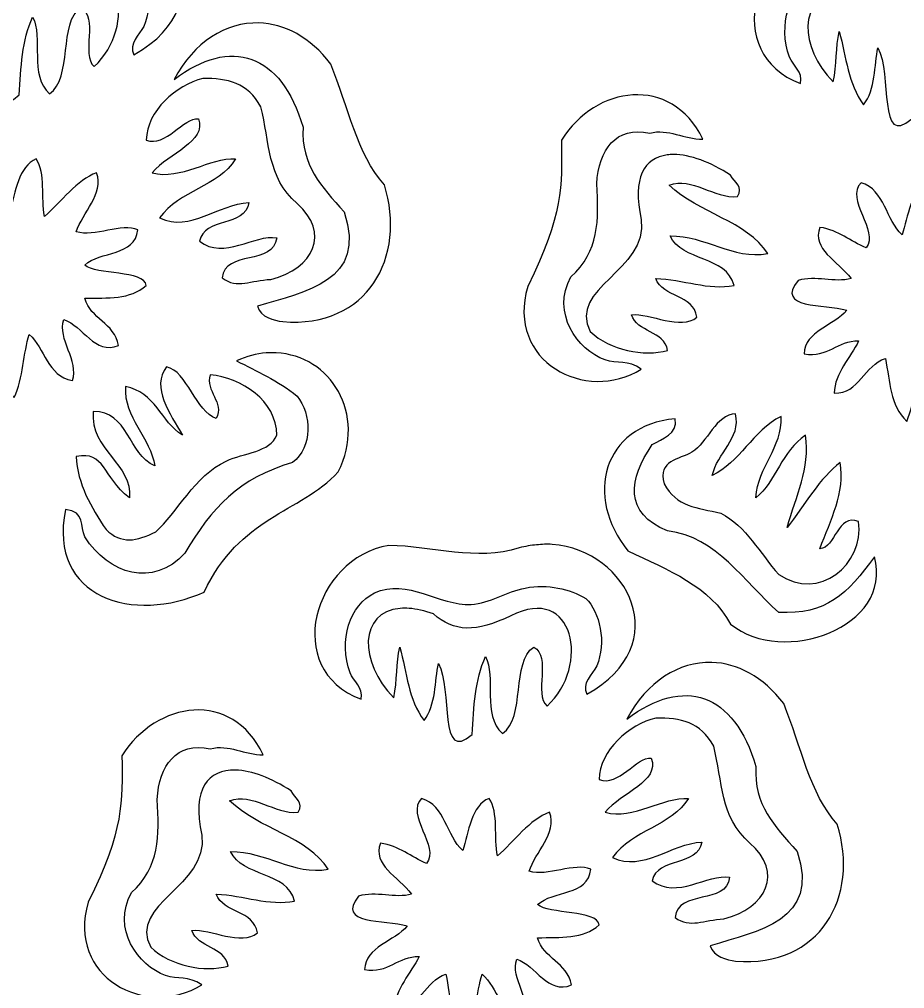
# Model space of a CAD drawing. Header units: centimetres. Extents: x 0.61 to 6.5, y -2.57 to 5.65.
# Drawn here: x 2.173 to 3.648, y 2.507 to 4.123 of the extents above; entities that cross this region are included whole.
import ezdxf

# ---------------------------------------------------------------- set-up
doc = ezdxf.new("R2010")
doc.units = ezdxf.units.CM
doc.header["$MEASUREMENT"] = 0
doc.layers.add('Layer 1', color=7, linetype='Continuous')

msp = doc.modelspace()

# ---------------------------------------------------------------- linework, layer by layer
at = {"layer": 'Layer 1', "color": 253}
for points, knots in [([(0.98792, 5.64961), (0.78502, 5.64961), (0.60758, 5.498), (0.60758, 5.29573), (0.60758, 5.29573), (0.60758, 5.29573), (0.61171, 5.29904), (0.61171, 5.29904), (0.61171, 5.29904), (0.61171, 5.29904), (0.61171, -2.19776), (0.61171, -2.19776), (0.61171, -2.19776), (0.61171, -2.19776), (0.61998, -2.19859), (0.61998, -2.19859), (0.61998, -2.19859), (0.62344, -2.39788), (0.78718, -2.55826), (0.98791, -2.55826), (0.98791, -2.55826), (0.98791, -2.55826), (6.13488, -2.57314), (6.13488, -2.57314), (6.13488, -2.57314), (6.3582, -2.55464), (6.46713, -2.41493), (6.50116, -2.20603), (6.50116, -2.20603), (6.50116, -2.20603), (6.50034, 5.27754), (6.50034, 5.27754), (6.50034, 5.27754), (6.48745, 5.50493), (6.34686, 5.61536), (6.13406, 5.64961), (6.13406, 5.64961), (6.13406, 5.64961), (0.98791, 5.64961), (0.98791, 5.64961), (0.98791, 5.64961), (0.98791, 5.64961), (0.98792, 5.64961), (0.98792, 5.64961)], [0, 0, 0, 0, 0.0833333, 0.0833333, 0.0833333, 0.0833333, 0.1666667, 0.1666667, 0.1666667, 0.1666667, 0.25, 0.25, 0.25, 0.25, 0.3333333, 0.3333333, 0.3333333, 0.3333333, 0.4166667, 0.4166667, 0.4166667, 0.4166667, 0.5, 0.5, 0.5, 0.5, 0.5833333, 0.5833333, 0.5833333, 0.5833333, 0.6666667, 0.6666667, 0.6666667, 0.6666667, 0.75, 0.75, 0.75, 0.75, 0.8333333, 0.8333333, 0.8333333, 0.8333333, 1, 1, 1, 1]), ([(2.28025, 4.31264), (2.42258, 4.32411), (2.52256, 4.15135), (2.36376, 4.06377), (2.36376, 4.06377), (2.35449, 4.08188), (2.37317, 4.09687), (2.3803, 4.1109), (2.3803, 4.1109), (2.39694, 4.15017), (2.38579, 4.20084), (2.36211, 4.22335), (2.36211, 4.22335), (2.33521, 4.23921), (2.29916, 4.24796), (2.26124, 4.24071), (2.26124, 4.24071), (2.22961, 4.23466), (2.20221, 4.21505), (2.17112, 4.21342), (2.17112, 4.21342), (2.11759, 4.21062), (2.06504, 4.25806), (2.00989, 4.23244), (2.00989, 4.23244), (1.96937, 4.21356), (1.94913, 4.1525), (1.96938, 4.09932), (1.96938, 4.09932), (1.97483, 4.08502), (1.99166, 4.07566), (1.98757, 4.0555), (1.98757, 4.0555), (1.85503, 4.10499), (1.90812, 4.29026), (2.03387, 4.31182), (2.03387, 4.31182), (2.10711, 4.31027), (2.1795, 4.28486), (2.25133, 4.30769), (2.25133, 4.30769), (2.26113, 4.31017), (2.27078, 4.31189), (2.28027, 4.31265), (2.28027, 4.31265), (2.28027, 4.31265), (2.28025, 4.31264), (2.28025, 4.31264)], [0, 0, 0, 0, 0.0769231, 0.0769231, 0.0769231, 0.0769231, 0.1538462, 0.1538462, 0.1538462, 0.1538462, 0.2307692, 0.2307692, 0.2307692, 0.2307692, 0.3076923, 0.3076923, 0.3076923, 0.3076923, 0.3846154, 0.3846154, 0.3846154, 0.3846154, 0.4615385, 0.4615385, 0.4615385, 0.4615385, 0.5384615, 0.5384615, 0.5384615, 0.5384615, 0.6153846, 0.6153846, 0.6153846, 0.6153846, 0.6923077, 0.6923077, 0.6923077, 0.6923077, 0.7692308, 0.7692308, 0.7692308, 0.7692308, 0.8461538, 0.8461538, 0.8461538, 0.8461538, 1, 1, 1, 1]), ([(3.7677, 4.27295), (3.91004, 4.28442), (4.01001, 4.11166), (3.85121, 4.02408), (3.85121, 4.02408), (3.84194, 4.04219), (3.86062, 4.05718), (3.86775, 4.07121), (3.86775, 4.07121), (3.88439, 4.11048), (3.87323, 4.16115), (3.84956, 4.18366), (3.84956, 4.18366), (3.82266, 4.19952), (3.78661, 4.20827), (3.74869, 4.20102), (3.74869, 4.20102), (3.71706, 4.19497), (3.68966, 4.17536), (3.65856, 4.17373), (3.65856, 4.17373), (3.60504, 4.17093), (3.55248, 4.21837), (3.49733, 4.19275), (3.49733, 4.19275), (3.45681, 4.17387), (3.43657, 4.11281), (3.45681, 4.05963), (3.45681, 4.05963), (3.46227, 4.04533), (3.47909, 4.03597), (3.475, 4.01581), (3.475, 4.01581), (3.34246, 4.0653), (3.39555, 4.25057), (3.5213, 4.27213), (3.5213, 4.27213), (3.59454, 4.27058), (3.66693, 4.24517), (3.73876, 4.268), (3.73876, 4.268), (3.74856, 4.27048), (3.75821, 4.2722), (3.7677, 4.27296), (3.7677, 4.27296), (3.7677, 4.27296), (3.7677, 4.27295), (3.7677, 4.27295)], [0, 0, 0, 0, 0.0769231, 0.0769231, 0.0769231, 0.0769231, 0.1538462, 0.1538462, 0.1538462, 0.1538462, 0.2307692, 0.2307692, 0.2307692, 0.2307692, 0.3076923, 0.3076923, 0.3076923, 0.3076923, 0.3846154, 0.3846154, 0.3846154, 0.3846154, 0.4615385, 0.4615385, 0.4615385, 0.4615385, 0.5384615, 0.5384615, 0.5384615, 0.5384615, 0.6153846, 0.6153846, 0.6153846, 0.6153846, 0.6923077, 0.6923077, 0.6923077, 0.6923077, 0.7692308, 0.7692308, 0.7692308, 0.7692308, 0.8461538, 0.8461538, 0.8461538, 0.8461538, 1, 1, 1, 1]), ([(2.06362, 4.20763), (2.07652, 4.20708), (2.09125, 4.20342), (2.10827, 4.19771), (2.10827, 4.19771), (2.14227, 4.16716), (2.17885, 4.16714), (2.23725, 4.19523), (2.23725, 4.19523), (2.34285, 4.24933), (2.37033, 4.11098), (2.29761, 4.04392), (2.29761, 4.04392), (2.27489, 4.06455), (2.3055, 4.12629), (2.27528, 4.14231), (2.27528, 4.14231), (2.23821, 4.11795), (2.26212, 4.02442), (2.22319, 3.99844), (2.22319, 3.99844), (2.18905, 4.02865), (2.21264, 4.09343), (2.19508, 4.1266), (2.19508, 4.1266), (2.17729, 4.08746), (2.17551, 4.04248), (2.17275, 3.99679), (2.17275, 3.99679), (2.1156, 3.94623), (2.14047, 4.07221), (2.11653, 4.11503), (2.11653, 4.11503), (2.11033, 4.08625), (2.1125, 4.04541), (2.09255, 4.01995), (2.09255, 4.01995), (2.06596, 4.05583), (2.06431, 4.09805), (2.05204, 4.14232), (2.05204, 4.14232), (2.04599, 4.11561), (2.04816, 4.08689), (2.04212, 4.05798), (2.04212, 4.05798), (1.98398, 4.11681), (1.98422, 4.1998), (2.05121, 4.20681), (2.05121, 4.20681), (2.05508, 4.20721), (2.05931, 4.20782), (2.06361, 4.20764), (2.06361, 4.20764), (2.06361, 4.20764), (2.06362, 4.20763), (2.06362, 4.20763)], [0, 0, 0, 0, 0.0666667, 0.0666667, 0.0666667, 0.0666667, 0.1333333, 0.1333333, 0.1333333, 0.1333333, 0.2, 0.2, 0.2, 0.2, 0.2666667, 0.2666667, 0.2666667, 0.2666667, 0.3333333, 0.3333333, 0.3333333, 0.3333333, 0.4, 0.4, 0.4, 0.4, 0.4666667, 0.4666667, 0.4666667, 0.4666667, 0.5333333, 0.5333333, 0.5333333, 0.5333333, 0.6, 0.6, 0.6, 0.6, 0.6666667, 0.6666667, 0.6666667, 0.6666667, 0.7333333, 0.7333333, 0.7333333, 0.7333333, 0.8, 0.8, 0.8, 0.8, 0.8666667, 0.8666667, 0.8666667, 0.8666667, 1, 1, 1, 1]), ([(3.55108, 4.16712), (3.56398, 4.16681), (3.57872, 4.16374), (3.59573, 4.15802), (3.59573, 4.15802), (3.62974, 4.12747), (3.66549, 4.12662), (3.72389, 4.15471), (3.72389, 4.15471), (3.82949, 4.20881), (3.8578, 4.07128), (3.78508, 4.00423), (3.78508, 4.00423), (3.76236, 4.02486), (3.79297, 4.0866), (3.76275, 4.10262), (3.76275, 4.10262), (3.72568, 4.07826), (3.74959, 3.98473), (3.71066, 3.95875), (3.71066, 3.95875), (3.67652, 3.98896), (3.70011, 4.05374), (3.68255, 4.08691), (3.68255, 4.08691), (3.66476, 4.04777), (3.66298, 4.00279), (3.66022, 3.9571), (3.66022, 3.9571), (3.60307, 3.90654), (3.62794, 4.03252), (3.604, 4.07534), (3.604, 4.07534), (3.5978, 4.04656), (3.59997, 4.00572), (3.58002, 3.98026), (3.58002, 3.98026), (3.55343, 4.01614), (3.55178, 4.05836), (3.5395, 4.10263), (3.5395, 4.10263), (3.53345, 4.07592), (3.53562, 4.0472), (3.52958, 4.01829), (3.52958, 4.01829), (3.47144, 4.07712), (3.47168, 4.15929), (3.53867, 4.16629), (3.53867, 4.16629), (3.54254, 4.16669), (3.54677, 4.16722), (3.55107, 4.16712), (3.55107, 4.16712), (3.55107, 4.16712), (3.55108, 4.16712), (3.55108, 4.16712)], [0, 0, 0, 0, 0.0666667, 0.0666667, 0.0666667, 0.0666667, 0.1333333, 0.1333333, 0.1333333, 0.1333333, 0.2, 0.2, 0.2, 0.2, 0.2666667, 0.2666667, 0.2666667, 0.2666667, 0.3333333, 0.3333333, 0.3333333, 0.3333333, 0.4, 0.4, 0.4, 0.4, 0.4666667, 0.4666667, 0.4666667, 0.4666667, 0.5333333, 0.5333333, 0.5333333, 0.5333333, 0.6, 0.6, 0.6, 0.6, 0.6666667, 0.6666667, 0.6666667, 0.6666667, 0.7333333, 0.7333333, 0.7333333, 0.7333333, 0.8, 0.8, 0.8, 0.8, 0.8666667, 0.8666667, 0.8666667, 0.8666667, 1, 1, 1, 1]), ([(2.57212, 4.11668), (2.61463, 4.1155), (2.65768, 4.09329), (2.69201, 4.04805), (2.69201, 4.04805), (2.72119, 3.97704), (2.735, 3.89843), (2.78131, 3.84713), (2.78131, 3.84713), (2.8189, 3.72629), (2.75306, 3.60748), (2.61181, 3.61893), (2.61181, 3.61893), (2.59735, 3.62127), (2.57487, 3.62565), (2.56964, 3.64456), (2.56964, 3.64456), (2.64926, 3.66915), (2.75336, 3.68576), (2.71434, 3.80166), (2.71434, 3.80166), (2.67596, 3.8454), (2.64224, 3.87877), (2.64571, 3.94305), (2.64571, 3.94305), (2.60941, 4.06672), (2.52552, 4.09403), (2.43074, 4.02243), (2.43074, 4.02243), (2.46372, 4.08506), (2.51747, 4.11821), (2.57213, 4.11669), (2.57213, 4.11669), (2.57213, 4.11669), (2.57212, 4.11668), (2.57212, 4.11668)], [0, 0, 0, 0, 0.1, 0.1, 0.1, 0.1, 0.2, 0.2, 0.2, 0.2, 0.3, 0.3, 0.3, 0.3, 0.4, 0.4, 0.4, 0.4, 0.5, 0.5, 0.5, 0.5, 0.6, 0.6, 0.6, 0.6, 0.7, 0.7, 0.7, 0.7, 0.8, 0.8, 0.8, 0.8, 1, 1, 1, 1]), ([(2.47869, 4.02408), (2.51979, 4.02456), (2.55352, 4.01762), (2.57543, 3.97695), (2.57543, 3.97695), (2.59031, 3.91873), (2.58547, 3.85918), (2.63579, 3.81572), (2.63579, 3.81572), (2.69151, 3.767), (2.6639, 3.70728), (2.59197, 3.68922), (2.59197, 3.68922), (2.55873, 3.6882), (2.53638, 3.67285), (2.51094, 3.6917), (2.51094, 3.6917), (2.51564, 3.73894), (2.59701, 3.7116), (2.60189, 3.75867), (2.60189, 3.75867), (2.56528, 3.76492), (2.51374, 3.72121), (2.47291, 3.75288), (2.47291, 3.75288), (2.48134, 3.79318), (2.54868, 3.77558), (2.55559, 3.81737), (2.55559, 3.81737), (2.5037, 3.81466), (2.45807, 3.76749), (2.40676, 3.79174), (2.40676, 3.79174), (2.43997, 3.83795), (2.50427, 3.84334), (2.53326, 3.89013), (2.53326, 3.89013), (2.49111, 3.89296), (2.4419, 3.85408), (2.39435, 3.86698), (2.39435, 3.86698), (2.42243, 3.90057), (2.48563, 3.91797), (2.47125, 3.9571), (2.47125, 3.9571), (2.44674, 3.95981), (2.41665, 3.90883), (2.38443, 3.92155), (2.38443, 3.92155), (2.38509, 3.97033), (2.43478, 4.01338), (2.47869, 4.02408)], [0, 0, 0, 0, 0.0714286, 0.0714286, 0.0714286, 0.0714286, 0.1428571, 0.1428571, 0.1428571, 0.1428571, 0.2142857, 0.2142857, 0.2142857, 0.2142857, 0.2857143, 0.2857143, 0.2857143, 0.2857143, 0.3571429, 0.3571429, 0.3571429, 0.3571429, 0.4285714, 0.4285714, 0.4285714, 0.4285714, 0.5, 0.5, 0.5, 0.5, 0.5714286, 0.5714286, 0.5714286, 0.5714286, 0.6428571, 0.6428571, 0.6428571, 0.6428571, 0.7142857, 0.7142857, 0.7142857, 0.7142857, 0.7857143, 0.7857143, 0.7857143, 0.7857143, 0.8571429, 0.8571429, 0.8571429, 0.8571429, 1, 1, 1, 1]), ([(3.19554, 3.99679), (3.24074, 3.99939), (3.28586, 3.97749), (3.31212, 3.9232), (3.31212, 3.9232), (3.2809, 3.92247), (3.25455, 3.94133), (3.22365, 3.93312), (3.22365, 3.93312), (3.16711, 3.94549), (3.13851, 3.90491), (3.13518, 3.84878), (3.13518, 3.84878), (3.13901, 3.78785), (3.13961, 3.73646), (3.09219, 3.69334), (3.09219, 3.69334), (3.05905, 3.63406), (3.10307, 3.57129), (3.14924, 3.55526), (3.14924, 3.55526), (3.16936, 3.54826), (3.18722, 3.55554), (3.2096, 3.53955), (3.2096, 3.53955), (3.11699, 3.48228), (2.98349, 3.55225), (3.02026, 3.67763), (3.02026, 3.67763), (3.08023, 3.79841), (3.07693, 3.84382), (3.07648, 3.92154), (3.07648, 3.92154), (3.10508, 3.9671), (3.15035, 3.99419), (3.19554, 3.99678), (3.19554, 3.99678), (3.19554, 3.99678), (3.19554, 3.99679), (3.19554, 3.99679)], [0, 0, 0, 0, 0.0909091, 0.0909091, 0.0909091, 0.0909091, 0.1818182, 0.1818182, 0.1818182, 0.1818182, 0.2727273, 0.2727273, 0.2727273, 0.2727273, 0.3636364, 0.3636364, 0.3636364, 0.3636364, 0.4545455, 0.4545455, 0.4545455, 0.4545455, 0.5454545, 0.5454545, 0.5454545, 0.5454545, 0.6363636, 0.6363636, 0.6363636, 0.6363636, 0.7272727, 0.7272727, 0.7272727, 0.7272727, 0.8181818, 0.8181818, 0.8181818, 0.8181818, 1, 1, 1, 1]), ([(3.26334, 3.89757), (3.29072, 3.89738), (3.32505, 3.88463), (3.35843, 3.86284), (3.35843, 3.86284), (3.36472, 3.85165), (3.38037, 3.84375), (3.37, 3.82729), (3.37, 3.82729), (3.33046, 3.82378), (3.29419, 3.86081), (3.2559, 3.84631), (3.2559, 3.84631), (3.30505, 3.79897), (3.38527, 3.78729), (3.42044, 3.73221), (3.42044, 3.73221), (3.36143, 3.72225), (3.31654, 3.76235), (3.25755, 3.76198), (3.25755, 3.76198), (3.27708, 3.71874), (3.3517, 3.72939), (3.36421, 3.6793), (3.36421, 3.6793), (3.32175, 3.67084), (3.27934, 3.68924), (3.23357, 3.69088), (3.23357, 3.69088), (3.24555, 3.65865), (3.29654, 3.6648), (3.3022, 3.62639), (3.3022, 3.62639), (3.27577, 3.60353), (3.22401, 3.63356), (3.19306, 3.63052), (3.19306, 3.63052), (3.20252, 3.60041), (3.24736, 3.60443), (3.25342, 3.57099), (3.25342, 3.57099), (3.21386, 3.55994), (3.15777, 3.57088), (3.12444, 3.60241), (3.12444, 3.60241), (3.08639, 3.67496), (3.2205, 3.70365), (3.2096, 3.78927), (3.2096, 3.78927), (3.19377, 3.85896), (3.21525, 3.89172), (3.25259, 3.89676), (3.25259, 3.89676), (3.25622, 3.89725), (3.25943, 3.89761), (3.26334, 3.89759), (3.26334, 3.89759), (3.26334, 3.89759), (3.26334, 3.89757), (3.26334, 3.89757)], [0, 0, 0, 0, 0.0625, 0.0625, 0.0625, 0.0625, 0.125, 0.125, 0.125, 0.125, 0.1875, 0.1875, 0.1875, 0.1875, 0.25, 0.25, 0.25, 0.25, 0.3125, 0.3125, 0.3125, 0.3125, 0.375, 0.375, 0.375, 0.375, 0.4375, 0.4375, 0.4375, 0.4375, 0.5, 0.5, 0.5, 0.5, 0.5625, 0.5625, 0.5625, 0.5625, 0.625, 0.625, 0.625, 0.625, 0.6875, 0.6875, 0.6875, 0.6875, 0.75, 0.75, 0.75, 0.75, 0.8125, 0.8125, 0.8125, 0.8125, 0.875, 0.875, 0.875, 0.875, 1, 1, 1, 1]), ([(2.08843, 3.89013), (2.12846, 3.87809), (2.12946, 3.82749), (2.15705, 3.80331), (2.15705, 3.80331), (2.1663, 3.83331), (2.17174, 3.87867), (2.20087, 3.89013), (2.20087, 3.89013), (2.21758, 3.8661), (2.20838, 3.82476), (2.21492, 3.79422), (2.21492, 3.79422), (2.24305, 3.81864), (2.26829, 3.85491), (2.30174, 3.86698), (2.30174, 3.86698), (2.31498, 3.83194), (2.27745, 3.80047), (2.26784, 3.76859), (2.26784, 3.76859), (2.29755, 3.75904), (2.34434, 3.784), (2.37037, 3.7719), (2.37037, 3.7719), (2.36623, 3.72742), (2.30722, 3.737), (2.2819, 3.7132), (2.2819, 3.7132), (2.3003, 3.69639), (2.38132, 3.70485), (2.38443, 3.6793), (2.38443, 3.6793), (2.35802, 3.65526), (2.31971, 3.65877), (2.2819, 3.6578), (2.2819, 3.6578), (2.29159, 3.62267), (2.33142, 3.61732), (2.33812, 3.57925), (2.33812, 3.57925), (2.29868, 3.56247), (2.27892, 3.61221), (2.24717, 3.62224), (2.24717, 3.62224), (2.23573, 3.58967), (2.27317, 3.55371), (2.26122, 3.52054), (2.26122, 3.52054), (2.21917, 3.52863), (2.21598, 3.57432), (2.18929, 3.59743), (2.18929, 3.59743), (2.17981, 3.56741), (2.17919, 3.52461), (2.16449, 3.49242), (2.16449, 3.49242), (2.13649, 3.52024), (2.13684, 3.55722), (2.12894, 3.59743), (2.12894, 3.59743), (2.09408, 3.58619), (2.08522, 3.5378), (2.04378, 3.53955), (2.04378, 3.53955), (2.04439, 3.57316), (2.07091, 3.59873), (2.0843, 3.62637), (2.0843, 3.62637), (2.04961, 3.62834), (2.03294, 3.59731), (1.99335, 3.60487), (1.99335, 3.60487), (1.99467, 3.64327), (2.04388, 3.6516), (2.06446, 3.67763), (2.06446, 3.67763), (2.02752, 3.68802), (1.94448, 3.67967), (1.98343, 3.72724), (1.98343, 3.72724), (2.01225, 3.73611), (2.04448, 3.72258), (2.0719, 3.73055), (2.0719, 3.73055), (2.04923, 3.76017), (2.00583, 3.77943), (2.01981, 3.81571), (2.01981, 3.81571), (2.05187, 3.81097), (2.07058, 3.79236), (2.0967, 3.78181), (2.0967, 3.78181), (2.11923, 3.80963), (2.06068, 3.86293), (2.08843, 3.89012), (2.08843, 3.89012), (2.08843, 3.89012), (2.08843, 3.89013), (2.08843, 3.89013)], [0, 0, 0, 0, 0.0384615, 0.0384615, 0.0384615, 0.0384615, 0.0769231, 0.0769231, 0.0769231, 0.0769231, 0.1153846, 0.1153846, 0.1153846, 0.1153846, 0.1538462, 0.1538462, 0.1538462, 0.1538462, 0.1923077, 0.1923077, 0.1923077, 0.1923077, 0.2307692, 0.2307692, 0.2307692, 0.2307692, 0.2692308, 0.2692308, 0.2692308, 0.2692308, 0.3076923, 0.3076923, 0.3076923, 0.3076923, 0.3461538, 0.3461538, 0.3461538, 0.3461538, 0.3846154, 0.3846154, 0.3846154, 0.3846154, 0.4230769, 0.4230769, 0.4230769, 0.4230769, 0.4615385, 0.4615385, 0.4615385, 0.4615385, 0.5, 0.5, 0.5, 0.5, 0.5384615, 0.5384615, 0.5384615, 0.5384615, 0.5769231, 0.5769231, 0.5769231, 0.5769231, 0.6153846, 0.6153846, 0.6153846, 0.6153846, 0.6538462, 0.6538462, 0.6538462, 0.6538462, 0.6923077, 0.6923077, 0.6923077, 0.6923077, 0.7307692, 0.7307692, 0.7307692, 0.7307692, 0.7692308, 0.7692308, 0.7692308, 0.7692308, 0.8076923, 0.8076923, 0.8076923, 0.8076923, 0.8461538, 0.8461538, 0.8461538, 0.8461538, 0.8846154, 0.8846154, 0.8846154, 0.8846154, 0.9230769, 0.9230769, 0.9230769, 0.9230769, 1, 1, 1, 1]), ([(3.57588, 3.85044), (3.61592, 3.8384), (3.61691, 3.7878), (3.6445, 3.76362), (3.6445, 3.76362), (3.65375, 3.79362), (3.65919, 3.83898), (3.68832, 3.85044), (3.68832, 3.85044), (3.70503, 3.82641), (3.69583, 3.78507), (3.70238, 3.75453), (3.70238, 3.75453), (3.73051, 3.77895), (3.75574, 3.81522), (3.7892, 3.82729), (3.7892, 3.82729), (3.80243, 3.79225), (3.76491, 3.76078), (3.7553, 3.7289), (3.7553, 3.7289), (3.78501, 3.71935), (3.8318, 3.74431), (3.85783, 3.73221), (3.85783, 3.73221), (3.85369, 3.68773), (3.79467, 3.69731), (3.76936, 3.67351), (3.76936, 3.67351), (3.78776, 3.6567), (3.86878, 3.66516), (3.87189, 3.63961), (3.87189, 3.63961), (3.84548, 3.61557), (3.80717, 3.61908), (3.76936, 3.61811), (3.76936, 3.61811), (3.77905, 3.58298), (3.81888, 3.57763), (3.82558, 3.53956), (3.82558, 3.53956), (3.78613, 3.52278), (3.76638, 3.57252), (3.73463, 3.58255), (3.73463, 3.58255), (3.72319, 3.54998), (3.76063, 3.51402), (3.74869, 3.48085), (3.74869, 3.48085), (3.70664, 3.48894), (3.70345, 3.53463), (3.67676, 3.55774), (3.67676, 3.55774), (3.66727, 3.52772), (3.66666, 3.48492), (3.65196, 3.45273), (3.65196, 3.45273), (3.62397, 3.48055), (3.62432, 3.51753), (3.61641, 3.55774), (3.61641, 3.55774), (3.58155, 3.5465), (3.57269, 3.49811), (3.53125, 3.49986), (3.53125, 3.49986), (3.53186, 3.53347), (3.55838, 3.55904), (3.57176, 3.58668), (3.57176, 3.58668), (3.53707, 3.58865), (3.5204, 3.55762), (3.48081, 3.56518), (3.48081, 3.56518), (3.48213, 3.60358), (3.53133, 3.61191), (3.55191, 3.63794), (3.55191, 3.63794), (3.51497, 3.64833), (3.43194, 3.63998), (3.47088, 3.68755), (3.47088, 3.68755), (3.4997, 3.69642), (3.53193, 3.68289), (3.55935, 3.69086), (3.55935, 3.69086), (3.53668, 3.72048), (3.49328, 3.73974), (3.50726, 3.77602), (3.50726, 3.77602), (3.53932, 3.77128), (3.55803, 3.75267), (3.58415, 3.74212), (3.58415, 3.74212), (3.60668, 3.76994), (3.54813, 3.82324), (3.57588, 3.85043), (3.57588, 3.85043), (3.57588, 3.85043), (3.57588, 3.85044), (3.57588, 3.85044)], [0, 0, 0, 0, 0.0384615, 0.0384615, 0.0384615, 0.0384615, 0.0769231, 0.0769231, 0.0769231, 0.0769231, 0.1153846, 0.1153846, 0.1153846, 0.1153846, 0.1538462, 0.1538462, 0.1538462, 0.1538462, 0.1923077, 0.1923077, 0.1923077, 0.1923077, 0.2307692, 0.2307692, 0.2307692, 0.2307692, 0.2692308, 0.2692308, 0.2692308, 0.2692308, 0.3076923, 0.3076923, 0.3076923, 0.3076923, 0.3461538, 0.3461538, 0.3461538, 0.3461538, 0.3846154, 0.3846154, 0.3846154, 0.3846154, 0.4230769, 0.4230769, 0.4230769, 0.4230769, 0.4615385, 0.4615385, 0.4615385, 0.4615385, 0.5, 0.5, 0.5, 0.5, 0.5384615, 0.5384615, 0.5384615, 0.5384615, 0.5769231, 0.5769231, 0.5769231, 0.5769231, 0.6153846, 0.6153846, 0.6153846, 0.6153846, 0.6538462, 0.6538462, 0.6538462, 0.6538462, 0.6923077, 0.6923077, 0.6923077, 0.6923077, 0.7307692, 0.7307692, 0.7307692, 0.7307692, 0.7692308, 0.7692308, 0.7692308, 0.7692308, 0.8076923, 0.8076923, 0.8076923, 0.8076923, 0.8461538, 0.8461538, 0.8461538, 0.8461538, 0.8846154, 0.8846154, 0.8846154, 0.8846154, 0.9230769, 0.9230769, 0.9230769, 0.9230769, 1, 1, 1, 1]), ([(2.58452, 3.56684), (2.58992, 3.56725), (2.59586, 3.56708), (2.60106, 3.56684), (2.60106, 3.56684), (2.69106, 3.56271), (2.75277, 3.46553), (2.70441, 3.3684), (2.70441, 3.3684), (2.63934, 3.29915), (2.53964, 3.29413), (2.48117, 3.16831), (2.48117, 3.16831), (2.36432, 3.11506), (2.21998, 3.15769), (2.24966, 3.30556), (2.24966, 3.30556), (2.28357, 3.30223), (2.27392, 3.2779), (2.2819, 3.26008), (2.2819, 3.26008), (2.32261, 3.19776), (2.39513, 3.17494), (2.44892, 3.23279), (2.44892, 3.23279), (2.49253, 3.30851), (2.53925, 3.35834), (2.62834, 3.3841), (2.62834, 3.3841), (2.66228, 3.41006), (2.65997, 3.4644), (2.63578, 3.49489), (2.63578, 3.49489), (2.60402, 3.52056), (2.56808, 3.53651), (2.53491, 3.55359), (2.53491, 3.55359), (2.55195, 3.56116), (2.56832, 3.5656), (2.58452, 3.56682), (2.58452, 3.56682), (2.58452, 3.56682), (2.58452, 3.56684), (2.58452, 3.56684)], [0, 0, 0, 0, 0.0833333, 0.0833333, 0.0833333, 0.0833333, 0.1666667, 0.1666667, 0.1666667, 0.1666667, 0.25, 0.25, 0.25, 0.25, 0.3333333, 0.3333333, 0.3333333, 0.3333333, 0.4166667, 0.4166667, 0.4166667, 0.4166667, 0.5, 0.5, 0.5, 0.5, 0.5833333, 0.5833333, 0.5833333, 0.5833333, 0.6666667, 0.6666667, 0.6666667, 0.6666667, 0.75, 0.75, 0.75, 0.75, 0.8333333, 0.8333333, 0.8333333, 0.8333333, 1, 1, 1, 1]), ([(2.41833, 3.54369), (2.45224, 3.53613), (2.46781, 3.46869), (2.50101, 3.4577), (2.50101, 3.4577), (2.5157, 3.48401), (2.48183, 3.50312), (2.49109, 3.53046), (2.49109, 3.53046), (2.54244, 3.52525), (2.60218, 3.4875), (2.60188, 3.42959), (2.60188, 3.42959), (2.59141, 3.40156), (2.54712, 3.40024), (2.51754, 3.3866), (2.51754, 3.3866), (2.46515, 3.36244), (2.43519, 3.29894), (2.40013, 3.26836), (2.40013, 3.26836), (2.36823, 3.2527), (2.34264, 3.2477), (2.31745, 3.27249), (2.31745, 3.27249), (2.29246, 3.30919), (2.26967, 3.34851), (2.26784, 3.39403), (2.26784, 3.39403), (2.31563, 3.40421), (2.31105, 3.36057), (2.35631, 3.3254), (2.35631, 3.3254), (2.363, 3.37982), (2.29032, 3.40563), (2.29595, 3.46927), (2.29595, 3.46927), (2.35415, 3.47029), (2.35467, 3.3979), (2.39848, 3.37832), (2.39848, 3.37832), (2.39248, 3.4253), (2.34631, 3.45953), (2.3497, 3.51061), (2.3497, 3.51061), (2.39973, 3.5018), (2.40873, 3.45205), (2.44478, 3.42958), (2.44478, 3.42958), (2.42404, 3.46525), (2.39193, 3.5098), (2.41832, 3.54368), (2.41832, 3.54368), (2.41832, 3.54368), (2.41833, 3.54369), (2.41833, 3.54369)], [0, 0, 0, 0, 0.0666667, 0.0666667, 0.0666667, 0.0666667, 0.1333333, 0.1333333, 0.1333333, 0.1333333, 0.2, 0.2, 0.2, 0.2, 0.2666667, 0.2666667, 0.2666667, 0.2666667, 0.3333333, 0.3333333, 0.3333333, 0.3333333, 0.4, 0.4, 0.4, 0.4, 0.4666667, 0.4666667, 0.4666667, 0.4666667, 0.5333333, 0.5333333, 0.5333333, 0.5333333, 0.6, 0.6, 0.6, 0.6, 0.6666667, 0.6666667, 0.6666667, 0.6666667, 0.7333333, 0.7333333, 0.7333333, 0.7333333, 0.8, 0.8, 0.8, 0.8, 0.8666667, 0.8666667, 0.8666667, 0.8666667, 1, 1, 1, 1]), ([(3.26582, 3.45688), (3.27137, 3.43154), (3.24384, 3.42443), (3.22778, 3.41389), (3.22778, 3.41389), (3.18833, 3.35692), (3.18049, 3.29948), (3.25341, 3.27002), (3.25341, 3.27002), (3.33565, 3.26055), (3.38012, 3.18556), (3.43862, 3.13442), (3.43862, 3.13442), (3.51747, 3.12973), (3.55325, 3.16506), (3.5982, 3.22702), (3.5982, 3.22702), (3.62998, 3.10938), (3.44621, 3.04393), (3.35842, 3.11457), (3.35842, 3.11457), (3.32451, 3.17787), (3.25378, 3.20551), (3.18727, 3.23694), (3.18727, 3.23694), (3.11436, 3.32668), (3.14518, 3.44651), (3.26582, 3.45687), (3.26582, 3.45687), (3.26582, 3.45687), (3.26582, 3.45688), (3.26582, 3.45688)], [0, 0, 0, 0, 0.1111111, 0.1111111, 0.1111111, 0.1111111, 0.2222222, 0.2222222, 0.2222222, 0.2222222, 0.3333333, 0.3333333, 0.3333333, 0.3333333, 0.4444444, 0.4444444, 0.4444444, 0.4444444, 0.5555556, 0.5555556, 0.5555556, 0.5555556, 0.6666667, 0.6666667, 0.6666667, 0.6666667, 0.7777778, 0.7777778, 0.7777778, 0.7777778, 1, 1, 1, 1]), ([(3.36669, 3.46515), (3.37624, 3.42444), (3.33572, 3.39928), (3.32783, 3.36262), (3.32783, 3.36262), (3.37355, 3.38362), (3.39449, 3.43668), (3.44276, 3.46101), (3.44276, 3.46101), (3.44453, 3.40791), (3.40416, 3.37849), (3.40059, 3.32541), (3.40059, 3.32541), (3.43459, 3.35238), (3.44332, 3.40345), (3.48327, 3.42959), (3.48327, 3.42959), (3.49151, 3.37279), (3.46748, 3.3304), (3.45268, 3.2758), (3.45268, 3.2758), (3.48119, 3.31238), (3.50833, 3.36005), (3.54115, 3.38411), (3.54115, 3.38411), (3.54979, 3.33349), (3.5252, 3.28962), (3.50725, 3.24024), (3.50725, 3.24024), (3.53281, 3.24168), (3.53666, 3.2998), (3.57174, 3.28572), (3.57174, 3.28572), (3.5807, 3.21383), (3.50619, 3.15214), (3.43862, 3.19725), (3.43862, 3.19725), (3.40732, 3.2328), (3.3848, 3.27773), (3.34188, 3.29978), (3.34188, 3.29978), (3.30291, 3.30865), (3.2677, 3.31056), (3.24762, 3.34856), (3.24762, 3.34856), (3.23682, 3.38881), (3.27265, 3.38867), (3.29392, 3.40148), (3.29392, 3.40148), (3.31966, 3.41695), (3.33417, 3.46468), (3.36668, 3.46515), (3.36668, 3.46515), (3.36668, 3.46515), (3.36669, 3.46515), (3.36669, 3.46515)], [0, 0, 0, 0, 0.0666667, 0.0666667, 0.0666667, 0.0666667, 0.1333333, 0.1333333, 0.1333333, 0.1333333, 0.2, 0.2, 0.2, 0.2, 0.2666667, 0.2666667, 0.2666667, 0.2666667, 0.3333333, 0.3333333, 0.3333333, 0.3333333, 0.4, 0.4, 0.4, 0.4, 0.4666667, 0.4666667, 0.4666667, 0.4666667, 0.5333333, 0.5333333, 0.5333333, 0.5333333, 0.6, 0.6, 0.6, 0.6, 0.6666667, 0.6666667, 0.6666667, 0.6666667, 0.7333333, 0.7333333, 0.7333333, 0.7333333, 0.8, 0.8, 0.8, 0.8, 0.8666667, 0.8666667, 0.8666667, 0.8666667, 1, 1, 1, 1]), ([(3.06077, 3.24769), (3.18845, 3.23784), (3.26752, 3.0801), (3.11864, 2.99799), (3.11864, 2.99799), (3.10938, 3.0161), (3.12805, 3.03109), (3.13518, 3.04512), (3.13518, 3.04512), (3.15182, 3.08439), (3.14067, 3.13506), (3.11699, 3.15757), (3.11699, 3.15757), (3.09008, 3.17343), (3.05404, 3.18218), (3.01611, 3.17493), (3.01611, 3.17493), (2.98448, 3.16888), (2.95708, 3.14927), (2.92599, 3.14764), (2.92599, 3.14764), (2.87246, 3.14484), (2.81991, 3.19228), (2.76476, 3.16666), (2.76476, 3.16666), (2.72425, 3.14778), (2.704, 3.08672), (2.72425, 3.03354), (2.72425, 3.03354), (2.7297, 3.01924), (2.74653, 3.00988), (2.74244, 2.98972), (2.74244, 2.98972), (2.6099, 3.03921), (2.66299, 3.22448), (2.78874, 3.24604), (2.78874, 3.24604), (2.86198, 3.24449), (2.93437, 3.21908), (3.00619, 3.24191), (3.00619, 3.24191), (3.01599, 3.24439), (3.02564, 3.24611), (3.03513, 3.24687), (3.03513, 3.24687), (3.04403, 3.24759), (3.05225, 3.24835), (3.06076, 3.2477), (3.06076, 3.2477), (3.06076, 3.2477), (3.06077, 3.24769), (3.06077, 3.24769)], [0, 0, 0, 0, 0.0714286, 0.0714286, 0.0714286, 0.0714286, 0.1428571, 0.1428571, 0.1428571, 0.1428571, 0.2142857, 0.2142857, 0.2142857, 0.2142857, 0.2857143, 0.2857143, 0.2857143, 0.2857143, 0.3571429, 0.3571429, 0.3571429, 0.3571429, 0.4285714, 0.4285714, 0.4285714, 0.4285714, 0.5, 0.5, 0.5, 0.5, 0.5714286, 0.5714286, 0.5714286, 0.5714286, 0.6428571, 0.6428571, 0.6428571, 0.6428571, 0.7142857, 0.7142857, 0.7142857, 0.7142857, 0.7857143, 0.7857143, 0.7857143, 0.7857143, 0.8571429, 0.8571429, 0.8571429, 0.8571429, 1, 1, 1, 1]), ([(2.80776, 3.14103), (2.81236, 3.14141), (2.81744, 3.14138), (2.82265, 3.14103), (2.82265, 3.14103), (2.83455, 3.14024), (2.84804, 3.13701), (2.86316, 3.13193), (2.86316, 3.13193), (2.89716, 3.10138), (2.93374, 3.10053), (2.99214, 3.12862), (2.99214, 3.12862), (3.09774, 3.18272), (3.12522, 3.04519), (3.0525, 2.97814), (3.0525, 2.97814), (3.02978, 2.99877), (3.0604, 3.06051), (3.03018, 3.07653), (3.03018, 3.07653), (2.99311, 3.05217), (3.01702, 2.95864), (2.97809, 2.93266), (2.97809, 2.93266), (2.94395, 2.96287), (2.96754, 3.02765), (2.94998, 3.06082), (2.94998, 3.06082), (2.93219, 3.02168), (2.93041, 2.9767), (2.92766, 2.93101), (2.92766, 2.93101), (2.87051, 2.88045), (2.89538, 3.00643), (2.87144, 3.04925), (2.87144, 3.04925), (2.86524, 3.02047), (2.86741, 2.97963), (2.84746, 2.95417), (2.84746, 2.95417), (2.82087, 2.99005), (2.81922, 3.03227), (2.80695, 3.07654), (2.80695, 3.07654), (2.8009, 3.04983), (2.80307, 3.02111), (2.79703, 2.9922), (2.79703, 2.9922), (2.73833, 3.0516), (2.73884, 3.13538), (2.80778, 3.14103), (2.80778, 3.14103), (2.80778, 3.14103), (2.80776, 3.14103), (2.80776, 3.14103)], [0, 0, 0, 0, 0.0666667, 0.0666667, 0.0666667, 0.0666667, 0.1333333, 0.1333333, 0.1333333, 0.1333333, 0.2, 0.2, 0.2, 0.2, 0.2666667, 0.2666667, 0.2666667, 0.2666667, 0.3333333, 0.3333333, 0.3333333, 0.3333333, 0.4, 0.4, 0.4, 0.4, 0.4666667, 0.4666667, 0.4666667, 0.4666667, 0.5333333, 0.5333333, 0.5333333, 0.5333333, 0.6, 0.6, 0.6, 0.6, 0.6666667, 0.6666667, 0.6666667, 0.6666667, 0.7333333, 0.7333333, 0.7333333, 0.7333333, 0.8, 0.8, 0.8, 0.8, 0.8666667, 0.8666667, 0.8666667, 0.8666667, 1, 1, 1, 1]), ([(3.32701, 3.05091), (3.36952, 3.04973), (3.41257, 3.02752), (3.4469, 2.98228), (3.4469, 2.98228), (3.47608, 2.91127), (3.48989, 2.83266), (3.5362, 2.78136), (3.5362, 2.78136), (3.57379, 2.66052), (3.50795, 2.54171), (3.3667, 2.55316), (3.3667, 2.55316), (3.35224, 2.5555), (3.32977, 2.55988), (3.32453, 2.57879), (3.32453, 2.57879), (3.40415, 2.60338), (3.50825, 2.61999), (3.46922, 2.73589), (3.46922, 2.73589), (3.43085, 2.77963), (3.39713, 2.813), (3.4006, 2.87728), (3.4006, 2.87728), (3.3643, 3.00095), (3.28041, 3.02826), (3.18563, 2.95666), (3.18563, 2.95666), (3.21861, 3.01929), (3.27236, 3.05244), (3.32702, 3.05092), (3.32702, 3.05092), (3.32702, 3.05092), (3.32701, 3.05091), (3.32701, 3.05091)], [0, 0, 0, 0, 0.1, 0.1, 0.1, 0.1, 0.2, 0.2, 0.2, 0.2, 0.3, 0.3, 0.3, 0.3, 0.4, 0.4, 0.4, 0.4, 0.5, 0.5, 0.5, 0.5, 0.6, 0.6, 0.6, 0.6, 0.7, 0.7, 0.7, 0.7, 0.8, 0.8, 0.8, 0.8, 1, 1, 1, 1]), ([(2.4638, 2.97153), (2.509, 2.97413), (2.5533, 2.9514), (2.57956, 2.89712), (2.57956, 2.89712), (2.54835, 2.89639), (2.522, 2.91525), (2.49109, 2.90704), (2.49109, 2.90704), (2.43456, 2.91941), (2.40595, 2.87883), (2.40262, 2.8227), (2.40262, 2.8227), (2.40645, 2.76177), (2.40705, 2.71038), (2.35963, 2.66726), (2.35963, 2.66726), (2.32649, 2.60798), (2.3705, 2.54521), (2.41668, 2.52918), (2.41668, 2.52918), (2.4368, 2.52218), (2.45466, 2.52946), (2.47704, 2.51347), (2.47704, 2.51347), (2.38444, 2.4562), (2.25093, 2.52617), (2.2877, 2.65155), (2.2877, 2.65155), (2.34767, 2.77233), (2.34437, 2.81774), (2.34392, 2.89546), (2.34392, 2.89546), (2.37252, 2.94102), (2.41861, 2.96893), (2.46381, 2.97153), (2.46381, 2.97153), (2.46381, 2.97153), (2.4638, 2.97153), (2.4638, 2.97153)], [0, 0, 0, 0, 0.0909091, 0.0909091, 0.0909091, 0.0909091, 0.1818182, 0.1818182, 0.1818182, 0.1818182, 0.2727273, 0.2727273, 0.2727273, 0.2727273, 0.3636364, 0.3636364, 0.3636364, 0.3636364, 0.4545455, 0.4545455, 0.4545455, 0.4545455, 0.5454545, 0.5454545, 0.5454545, 0.5454545, 0.6363636, 0.6363636, 0.6363636, 0.6363636, 0.7272727, 0.7272727, 0.7272727, 0.7272727, 0.8181818, 0.8181818, 0.8181818, 0.8181818, 1, 1, 1, 1]), ([(3.23358, 2.9583), (3.27468, 2.95878), (3.30841, 2.95184), (3.33032, 2.91117), (3.33032, 2.91117), (3.3452, 2.85295), (3.34036, 2.7934), (3.39068, 2.74994), (3.39068, 2.74994), (3.4464, 2.70122), (3.41879, 2.6415), (3.34686, 2.62344), (3.34686, 2.62344), (3.31362, 2.62242), (3.29127, 2.60707), (3.26583, 2.62592), (3.26583, 2.62592), (3.27053, 2.67316), (3.3519, 2.64582), (3.35678, 2.69289), (3.35678, 2.69289), (3.32017, 2.69914), (3.26863, 2.65543), (3.2278, 2.6871), (3.2278, 2.6871), (3.23624, 2.7274), (3.30357, 2.7098), (3.31048, 2.75159), (3.31048, 2.75159), (3.25859, 2.74888), (3.21296, 2.70171), (3.16165, 2.72596), (3.16165, 2.72596), (3.19487, 2.77217), (3.25916, 2.77756), (3.28816, 2.82435), (3.28816, 2.82435), (3.24601, 2.82718), (3.1968, 2.7883), (3.14925, 2.8012), (3.14925, 2.8012), (3.17733, 2.83479), (3.24052, 2.85219), (3.22615, 2.89132), (3.22615, 2.89132), (3.20164, 2.89403), (3.17155, 2.84305), (3.13933, 2.85577), (3.13933, 2.85577), (3.13999, 2.90455), (3.18967, 2.9476), (3.23359, 2.9583), (3.23359, 2.9583), (3.23359, 2.9583), (3.23358, 2.9583), (3.23358, 2.9583)], [0, 0, 0, 0, 0.0666667, 0.0666667, 0.0666667, 0.0666667, 0.1333333, 0.1333333, 0.1333333, 0.1333333, 0.2, 0.2, 0.2, 0.2, 0.2666667, 0.2666667, 0.2666667, 0.2666667, 0.3333333, 0.3333333, 0.3333333, 0.3333333, 0.4, 0.4, 0.4, 0.4, 0.4666667, 0.4666667, 0.4666667, 0.4666667, 0.5333333, 0.5333333, 0.5333333, 0.5333333, 0.6, 0.6, 0.6, 0.6, 0.6666667, 0.6666667, 0.6666667, 0.6666667, 0.7333333, 0.7333333, 0.7333333, 0.7333333, 0.8, 0.8, 0.8, 0.8, 0.8666667, 0.8666667, 0.8666667, 0.8666667, 1, 1, 1, 1]), ([(2.53326, 2.87149), (2.56033, 2.87085), (2.59317, 2.8581), (2.62586, 2.83676), (2.62586, 2.83676), (2.63215, 2.82557), (2.6478, 2.81767), (2.63744, 2.80121), (2.63744, 2.80121), (2.5979, 2.7977), (2.56162, 2.83473), (2.52334, 2.82023), (2.52334, 2.82023), (2.57249, 2.77289), (2.65271, 2.76121), (2.68788, 2.70613), (2.68788, 2.70613), (2.62887, 2.69617), (2.58398, 2.73627), (2.525, 2.7359), (2.525, 2.7359), (2.54453, 2.69266), (2.61914, 2.70331), (2.63166, 2.65322), (2.63166, 2.65322), (2.5892, 2.64476), (2.54679, 2.66316), (2.50102, 2.6648), (2.50102, 2.6648), (2.513, 2.63257), (2.56399, 2.63872), (2.56964, 2.60031), (2.56964, 2.60031), (2.54321, 2.57745), (2.49146, 2.60748), (2.4605, 2.60444), (2.4605, 2.60444), (2.46996, 2.57433), (2.51481, 2.57835), (2.52086, 2.54491), (2.52086, 2.54491), (2.4813, 2.53386), (2.42522, 2.5448), (2.39188, 2.57633), (2.39188, 2.57633), (2.35383, 2.64888), (2.48794, 2.67757), (2.47704, 2.76319), (2.47704, 2.76319), (2.45945, 2.84062), (2.48815, 2.87257), (2.53326, 2.8715), (2.53326, 2.8715), (2.53326, 2.8715), (2.53326, 2.87149), (2.53326, 2.87149)], [0, 0, 0, 0, 0.0666667, 0.0666667, 0.0666667, 0.0666667, 0.1333333, 0.1333333, 0.1333333, 0.1333333, 0.2, 0.2, 0.2, 0.2, 0.2666667, 0.2666667, 0.2666667, 0.2666667, 0.3333333, 0.3333333, 0.3333333, 0.3333333, 0.4, 0.4, 0.4, 0.4, 0.4666667, 0.4666667, 0.4666667, 0.4666667, 0.5333333, 0.5333333, 0.5333333, 0.5333333, 0.6, 0.6, 0.6, 0.6, 0.6666667, 0.6666667, 0.6666667, 0.6666667, 0.7333333, 0.7333333, 0.7333333, 0.7333333, 0.8, 0.8, 0.8, 0.8, 0.8666667, 0.8666667, 0.8666667, 0.8666667, 1, 1, 1, 1]), ([(2.84332, 2.82436), (2.88335, 2.81232), (2.88435, 2.76172), (2.91195, 2.73754), (2.91195, 2.73754), (2.9212, 2.76754), (2.92663, 2.8129), (2.95577, 2.82436), (2.95577, 2.82436), (2.97248, 2.80033), (2.96328, 2.75899), (2.96982, 2.72845), (2.96982, 2.72845), (2.99795, 2.75287), (3.02319, 2.78914), (3.05664, 2.80121), (3.05664, 2.80121), (3.06988, 2.76617), (3.03235, 2.7347), (3.02274, 2.70282), (3.02274, 2.70282), (3.05246, 2.69327), (3.09924, 2.71823), (3.12527, 2.70613), (3.12527, 2.70613), (3.12113, 2.66165), (3.06212, 2.67123), (3.0368, 2.64743), (3.0368, 2.64743), (3.0552, 2.63062), (3.13622, 2.63908), (3.13933, 2.61353), (3.13933, 2.61353), (3.11292, 2.58949), (3.07461, 2.593), (3.0368, 2.59203), (3.0368, 2.59203), (3.04649, 2.5569), (3.08632, 2.55155), (3.09302, 2.51348), (3.09302, 2.51348), (3.05358, 2.4967), (3.03382, 2.54644), (3.00207, 2.55647), (3.00207, 2.55647), (2.99063, 2.5239), (3.02807, 2.48794), (3.01612, 2.45477), (3.01612, 2.45477), (2.97408, 2.46286), (2.97088, 2.50855), (2.94419, 2.53166), (2.94419, 2.53166), (2.93471, 2.50164), (2.93409, 2.45884), (2.91939, 2.42665), (2.91939, 2.42665), (2.89139, 2.45447), (2.89175, 2.49145), (2.88384, 2.53166), (2.88384, 2.53166), (2.84898, 2.52042), (2.84013, 2.47203), (2.79868, 2.47378), (2.79868, 2.47378), (2.79929, 2.50739), (2.82581, 2.53296), (2.8392, 2.5606), (2.8392, 2.5606), (2.80451, 2.56257), (2.78784, 2.53154), (2.74825, 2.5391), (2.74825, 2.5391), (2.74957, 2.5775), (2.79878, 2.58583), (2.81936, 2.61186), (2.81936, 2.61186), (2.78242, 2.62225), (2.69938, 2.6139), (2.73833, 2.66147), (2.73833, 2.66147), (2.76715, 2.67034), (2.79938, 2.65681), (2.8268, 2.66478), (2.8268, 2.66478), (2.80413, 2.6944), (2.76073, 2.71366), (2.77471, 2.74994), (2.77471, 2.74994), (2.80677, 2.7452), (2.82548, 2.72659), (2.85161, 2.71604), (2.85161, 2.71604), (2.87414, 2.74386), (2.81559, 2.79716), (2.84334, 2.82435), (2.84334, 2.82435), (2.84334, 2.82435), (2.84332, 2.82436), (2.84332, 2.82436)], [0, 0, 0, 0, 0.0384615, 0.0384615, 0.0384615, 0.0384615, 0.0769231, 0.0769231, 0.0769231, 0.0769231, 0.1153846, 0.1153846, 0.1153846, 0.1153846, 0.1538462, 0.1538462, 0.1538462, 0.1538462, 0.1923077, 0.1923077, 0.1923077, 0.1923077, 0.2307692, 0.2307692, 0.2307692, 0.2307692, 0.2692308, 0.2692308, 0.2692308, 0.2692308, 0.3076923, 0.3076923, 0.3076923, 0.3076923, 0.3461538, 0.3461538, 0.3461538, 0.3461538, 0.3846154, 0.3846154, 0.3846154, 0.3846154, 0.4230769, 0.4230769, 0.4230769, 0.4230769, 0.4615385, 0.4615385, 0.4615385, 0.4615385, 0.5, 0.5, 0.5, 0.5, 0.5384615, 0.5384615, 0.5384615, 0.5384615, 0.5769231, 0.5769231, 0.5769231, 0.5769231, 0.6153846, 0.6153846, 0.6153846, 0.6153846, 0.6538462, 0.6538462, 0.6538462, 0.6538462, 0.6923077, 0.6923077, 0.6923077, 0.6923077, 0.7307692, 0.7307692, 0.7307692, 0.7307692, 0.7692308, 0.7692308, 0.7692308, 0.7692308, 0.8076923, 0.8076923, 0.8076923, 0.8076923, 0.8461538, 0.8461538, 0.8461538, 0.8461538, 0.8846154, 0.8846154, 0.8846154, 0.8846154, 0.9230769, 0.9230769, 0.9230769, 0.9230769, 1, 1, 1, 1])]:
    msp.add_open_spline(points, degree=3, knots=knots, dxfattribs=at)

doc.saveas('drawing.dxf')
